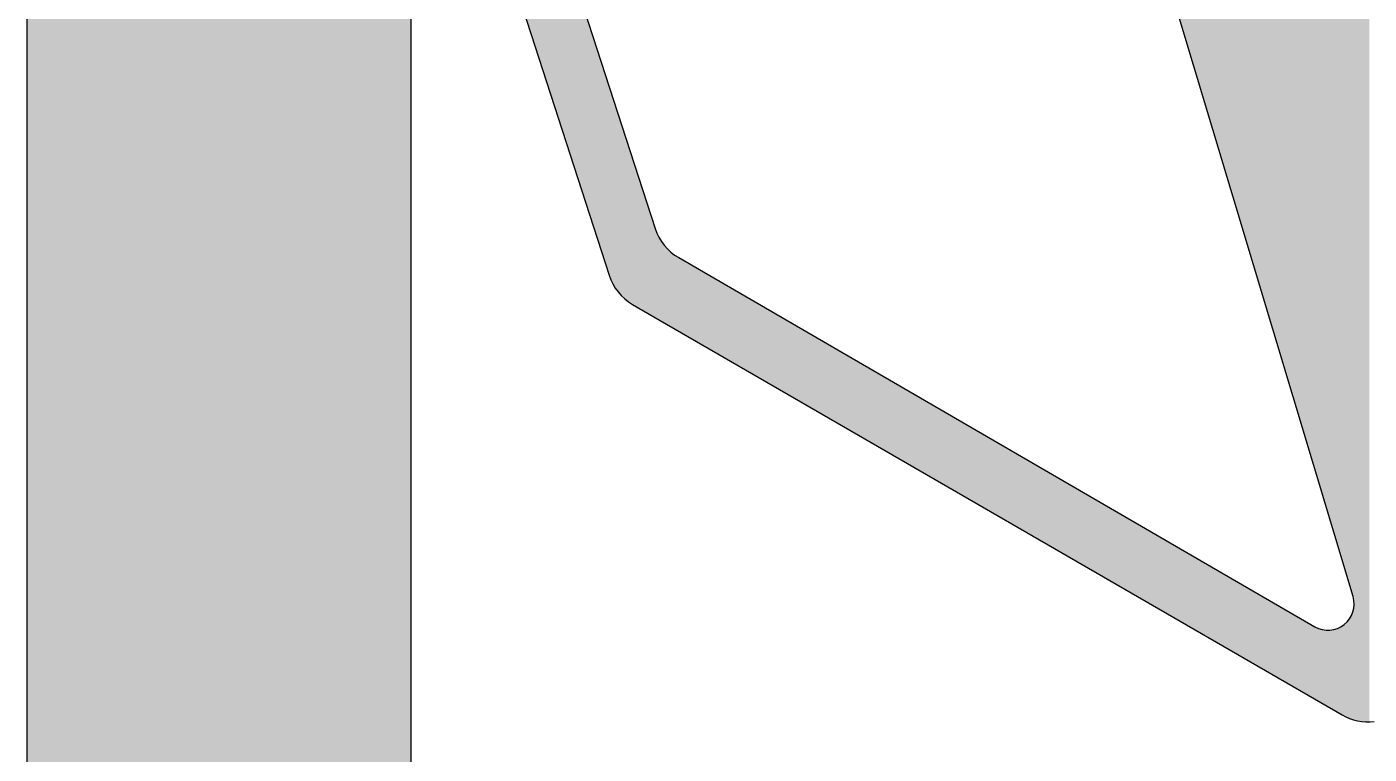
# Model space of a CAD drawing. Extents: x 181 to 485, y 440 to 775.
# Drawn here: x 205.9 to 257.2, y 500.9 to 528.6 of the extents above; entities that cross this region are included whole.
import ezdxf

# ---------------------------------------------------------------- set-up
doc = ezdxf.new("R2010")
doc.units = 0
doc.layers.add('LAYER_01', color=7, linetype='CONTINUOUS')

# ---------------------------------------------------------------- blocks, each defined once
blk = doc.blocks.new('*U1')
at = {"layer": 'LAYER_01', "linetype": 'CONTINUOUS'}
for points in [[(205.917, 587.752), (205.917, 594.965), (215.878, 440.369)], [(215.878, 440.369), (205.917, 594.965), (215.878, 564.22)], [(205.917, 440.369), (205.917, 587.752), (215.878, 440.369)], [(247.093, 538.373), (247.093, 567.659), (254.002, 515.373)], [(254.002, 515.373), (247.093, 567.659), (254.002, 544.658)], [(215.878, 440.369), (215.878, 564.22), (215.893, 440.369)], [(215.893, 440.369), (215.878, 564.22), (215.893, 564.174)], [(215.893, 440.369), (215.893, 564.174), (215.91, 440.369)], [(215.91, 440.369), (215.893, 564.174), (215.91, 564.129)], [(215.91, 440.369), (215.91, 564.129), (215.927, 440.369)], [(215.927, 440.369), (215.91, 564.129), (215.927, 564.084)], [(215.927, 440.369), (215.927, 564.084), (215.946, 440.369)], [(215.946, 440.369), (215.927, 564.084), (215.946, 564.04)], [(215.946, 440.369), (215.946, 564.04), (215.966, 440.369)], [(215.966, 440.369), (215.946, 564.04), (215.966, 563.996)], [(215.966, 440.369), (215.966, 563.996), (215.987, 440.369)], [(215.987, 440.369), (215.966, 563.996), (215.987, 563.952)], [(215.987, 440.369), (215.987, 563.952), (216.009, 440.369)], [(216.009, 440.369), (215.987, 563.952), (216.009, 563.908)], [(216.009, 440.369), (216.009, 563.908), (216.032, 440.369)], [(216.032, 440.369), (216.009, 563.908), (216.032, 563.865)], [(216.032, 440.369), (216.032, 563.865), (216.057, 440.369)], [(216.057, 440.369), (216.032, 563.865), (216.057, 563.822)], [(216.057, 440.369), (216.057, 563.822), (216.082, 440.369)], [(216.082, 440.369), (216.057, 563.822), (216.082, 563.78)], [(216.082, 440.369), (216.082, 563.78), (216.109, 440.369)], [(216.109, 440.369), (216.082, 563.78), (216.109, 563.739)], [(216.109, 440.369), (216.109, 563.739), (216.136, 440.369)], [(216.136, 440.369), (216.109, 563.739), (216.136, 563.698)], [(216.136, 440.369), (216.136, 563.698), (216.165, 440.369)], [(216.165, 440.369), (216.136, 563.698), (216.165, 563.657)], [(216.165, 440.369), (216.165, 563.657), (216.195, 440.369)], [(216.195, 440.369), (216.165, 563.657), (216.195, 563.618)], [(216.195, 440.369), (216.195, 563.618), (216.225, 440.369)], [(216.225, 440.369), (216.195, 563.618), (216.225, 563.579)], [(216.225, 440.369), (216.225, 563.579), (216.257, 440.369)], [(216.257, 440.369), (216.225, 563.579), (216.257, 563.541)], [(216.257, 440.369), (216.257, 563.541), (216.29, 440.369)], [(216.29, 440.369), (216.257, 563.541), (216.29, 563.503)], [(216.29, 440.369), (216.29, 563.503), (216.323, 440.369)], [(216.323, 440.369), (216.29, 563.503), (216.323, 563.467)], [(216.323, 440.369), (216.323, 563.467), (216.357, 440.369)], [(216.357, 440.369), (216.323, 563.467), (216.357, 563.431)], [(216.357, 440.369), (216.357, 563.431), (216.393, 440.369)], [(216.393, 440.369), (216.357, 563.431), (216.393, 563.396)], [(216.393, 440.369), (216.393, 563.396), (216.429, 440.369)], [(216.429, 440.369), (216.393, 563.396), (216.429, 563.362)], [(216.429, 440.369), (216.429, 563.362), (216.465, 440.369)], [(216.465, 440.369), (216.429, 563.362), (216.465, 563.33)], [(216.465, 440.369), (216.465, 563.33), (216.503, 440.369)], [(216.503, 440.369), (216.465, 563.33), (216.503, 563.298)], [(216.503, 440.369), (216.503, 563.298), (216.541, 440.369)], [(216.541, 440.369), (216.503, 563.298), (216.541, 563.267)], [(216.541, 440.369), (216.541, 563.267), (216.58, 440.369)], [(216.58, 440.369), (216.541, 563.267), (216.58, 563.237)], [(216.58, 440.369), (216.58, 563.237), (216.619, 440.369)], [(216.619, 440.369), (216.58, 563.237), (216.619, 563.208)], [(216.619, 440.369), (216.619, 563.208), (216.659, 440.369)], [(216.659, 440.369), (216.619, 563.208), (216.659, 563.18)], [(216.659, 440.369), (216.659, 563.18), (216.7, 440.369)], [(216.7, 440.369), (216.659, 563.18), (216.7, 563.153)], [(216.7, 440.369), (216.7, 563.153), (216.741, 440.369)], [(216.741, 440.369), (216.7, 563.153), (216.741, 563.128)], [(216.741, 440.369), (216.741, 563.128), (216.782, 440.369)], [(216.782, 440.369), (216.741, 563.128), (216.782, 563.103)], [(216.782, 440.369), (216.782, 563.103), (216.824, 440.369)], [(216.824, 440.369), (216.782, 563.103), (216.824, 563.08)], [(216.824, 440.369), (216.824, 563.08), (216.866, 440.369)], [(216.866, 440.369), (216.824, 563.08), (216.866, 563.057)], [(216.866, 440.369), (216.866, 563.057), (220.304, 440.369)], [(220.304, 440.369), (216.866, 563.057), (220.304, 561.291)], [(220.304, 440.369), (220.304, 550.709), (220.304, 440.369)], [(220.304, 440.369), (220.304, 550.709), (220.304, 550.691)], [(220.304, 440.369), (220.304, 550.691), (220.305, 440.369)], [(220.305, 440.369), (220.304, 550.691), (220.305, 550.672)], [(220.305, 440.369), (220.305, 550.672), (220.306, 440.369)], [(220.306, 440.369), (220.305, 550.672), (220.306, 550.654)], [(220.306, 440.369), (220.306, 550.654), (220.307, 440.369)], [(220.307, 440.369), (220.306, 550.654), (220.307, 550.636)], [(220.307, 440.369), (220.307, 550.636), (220.309, 440.369)], [(220.309, 440.369), (220.307, 550.636), (220.309, 550.618)], [(220.309, 440.369), (220.309, 550.618), (220.311, 440.369)], [(220.311, 440.369), (220.309, 550.618), (220.311, 550.6)], [(220.311, 440.369), (220.311, 550.6), (220.313, 440.369)], [(220.313, 440.369), (220.311, 550.6), (220.313, 550.582)], [(220.313, 440.369), (220.313, 550.582), (220.316, 440.369)], [(220.316, 440.369), (220.313, 550.582), (220.316, 550.564)], [(220.316, 440.369), (220.316, 550.564), (220.319, 440.369)], [(220.319, 440.369), (220.316, 550.564), (220.319, 550.546)], [(220.319, 440.369), (220.319, 550.546), (220.322, 440.369)], [(220.322, 440.369), (220.319, 550.546), (220.322, 550.528)], [(220.322, 440.369), (220.322, 550.528), (220.325, 440.369)], [(220.325, 440.369), (220.322, 550.528), (220.325, 550.511)], [(220.325, 440.369), (220.325, 550.511), (220.329, 440.369)], [(220.329, 440.369), (220.325, 550.511), (220.329, 550.494)], [(220.329, 440.369), (220.329, 550.494), (220.333, 440.369)], [(220.333, 440.369), (220.329, 550.494), (220.333, 550.476)], [(220.333, 440.369), (220.333, 550.476), (220.338, 440.369)], [(220.338, 440.369), (220.333, 550.476), (220.338, 550.459)], [(220.338, 440.369), (220.338, 550.459), (220.342, 440.369)], [(220.342, 440.369), (220.338, 550.459), (220.342, 550.443)], [(220.342, 440.369), (220.342, 550.443), (220.352, 440.369)], [(220.352, 440.369), (220.342, 550.443), (220.352, 550.409)], [(220.352, 440.369), (220.352, 550.409), (220.596, 440.369)], [(220.596, 440.369), (220.352, 550.409), (220.596, 455.048)], [(220.596, 455.048), (220.352, 550.409), (220.596, 536.115)], [(254.002, 515.373), (254.002, 544.658), (254.017, 515.324)], [(254.017, 515.324), (254.002, 544.658), (254.017, 544.612)], [(254.017, 515.324), (254.017, 544.612), (254.033, 515.271)], [(254.033, 515.271), (254.017, 544.612), (254.033, 544.565)], [(254.033, 515.271), (254.033, 544.565), (254.05, 515.214)], [(254.05, 515.214), (254.033, 544.565), (254.05, 544.519)], [(254.05, 515.214), (254.05, 544.519), (254.068, 515.153)], [(254.068, 515.153), (254.05, 544.519), (254.068, 544.472)], [(254.068, 515.153), (254.068, 544.472), (254.088, 515.088)], [(254.088, 515.088), (254.068, 544.472), (254.088, 544.427)], [(254.088, 515.088), (254.088, 544.427), (254.108, 515.018)], [(254.108, 515.018), (254.088, 544.427), (254.108, 544.381)], [(254.108, 515.018), (254.108, 544.381), (254.13, 514.945)], [(254.13, 514.945), (254.108, 544.381), (254.13, 544.336)], [(254.13, 514.945), (254.13, 544.336), (254.153, 514.868)], [(254.153, 514.868), (254.13, 544.336), (254.153, 544.291)], [(254.153, 514.868), (254.153, 544.291), (254.178, 514.787)], [(254.178, 514.787), (254.153, 544.291), (254.178, 544.247)], [(254.178, 514.787), (254.178, 544.247), (254.203, 514.702)], [(254.203, 514.702), (254.178, 544.247), (254.203, 544.203)], [(254.203, 514.702), (254.203, 544.203), (254.23, 514.613)], [(254.23, 514.613), (254.203, 544.203), (254.23, 544.16)], [(254.23, 514.613), (254.23, 544.16), (254.258, 514.521)], [(254.258, 514.521), (254.23, 544.16), (254.258, 544.118)], [(254.258, 514.521), (254.258, 544.118), (254.287, 514.424)], [(254.287, 514.424), (254.258, 544.118), (254.287, 544.076)], [(254.287, 514.424), (254.287, 544.076), (254.317, 514.324)], [(254.317, 514.324), (254.287, 544.076), (254.317, 544.035)], [(254.317, 514.324), (254.317, 544.035), (254.348, 514.221)], [(254.348, 514.221), (254.317, 544.035), (254.348, 543.994)], [(254.348, 514.221), (254.348, 543.994), (254.38, 514.114)], [(254.38, 514.114), (254.348, 543.994), (254.38, 543.955)], [(254.38, 514.114), (254.38, 543.955), (254.413, 514.004)], [(254.413, 514.004), (254.38, 543.955), (254.413, 543.916)], [(254.413, 514.004), (254.413, 543.916), (254.447, 513.891)], [(254.447, 513.891), (254.413, 543.916), (254.447, 543.878)], [(254.447, 513.891), (254.447, 543.878), (254.482, 513.774)], [(254.482, 513.774), (254.447, 543.878), (254.482, 543.841)], [(254.482, 513.774), (254.482, 543.841), (254.518, 513.655)], [(254.518, 513.655), (254.482, 543.841), (254.518, 543.805)], [(254.518, 513.655), (254.518, 543.805), (254.555, 513.533)], [(254.555, 513.533), (254.518, 543.805), (254.555, 543.77)], [(222.547, 536.423), (222.547, 543.636), (228.147, 519.138)], [(228.147, 519.138), (222.547, 543.636), (228.147, 526.351)], [(254.555, 513.533), (254.555, 543.77), (254.592, 513.408)], [(254.592, 513.408), (254.555, 543.77), (254.592, 543.736)], [(254.592, 513.408), (254.592, 543.736), (254.63, 513.28)], [(254.63, 513.28), (254.592, 543.736), (254.63, 543.703)], [(254.63, 513.28), (254.63, 543.703), (254.669, 513.15)], [(254.669, 513.15), (254.63, 543.703), (254.669, 543.671)], [(254.669, 513.15), (254.669, 543.671), (254.709, 513.018)], [(254.709, 513.018), (254.669, 543.671), (254.709, 543.64)], [(254.709, 513.018), (254.709, 543.64), (254.75, 512.883)], [(254.75, 512.883), (254.709, 543.64), (254.75, 543.61)], [(254.75, 512.883), (254.75, 543.61), (254.791, 512.747)], [(254.791, 512.747), (254.75, 543.61), (254.791, 543.581)], [(254.791, 512.747), (254.791, 543.581), (254.832, 512.608)], [(254.832, 512.608), (254.791, 543.581), (254.832, 543.554)], [(254.832, 512.608), (254.832, 543.554), (254.874, 512.468)], [(254.874, 512.468), (254.832, 543.554), (254.874, 543.527)], [(254.874, 512.468), (254.874, 543.527), (254.917, 512.327)], [(254.917, 512.327), (254.874, 543.527), (254.917, 543.502)], [(254.917, 512.327), (254.917, 543.502), (254.96, 512.184)], [(254.96, 512.184), (254.917, 543.502), (254.96, 543.478)], [(254.96, 512.184), (254.96, 543.478), (255.003, 512.039)], [(255.003, 512.039), (254.96, 543.478), (255.003, 543.455)], [(255.003, 512.039), (255.003, 543.455), (256.556, 506.868)], [(256.556, 506.868), (255.003, 543.455), (256.556, 542.657)], [(256.556, 506.868), (256.556, 542.657), (256.561, 506.851)], [(256.561, 506.851), (256.556, 542.657), (256.561, 542.654)], [(256.561, 506.851), (256.561, 542.654), (256.566, 506.834)], [(256.566, 506.834), (256.561, 542.654), (256.566, 542.652)], [(256.566, 506.834), (256.566, 542.652), (256.57, 506.817)], [(256.57, 506.817), (256.566, 542.652), (256.57, 542.65)], [(256.57, 506.817), (256.57, 542.65), (256.574, 506.799)], [(256.574, 506.799), (256.57, 542.65), (256.574, 542.647)], [(256.574, 506.799), (256.574, 542.647), (256.578, 506.782)], [(256.578, 506.782), (256.574, 542.647), (256.578, 542.645)], [(256.578, 506.782), (256.578, 542.645), (256.582, 506.764)], [(256.582, 506.764), (256.578, 542.645), (256.582, 542.644)], [(256.582, 506.764), (256.582, 542.644), (256.585, 506.746)], [(256.585, 506.746), (256.582, 542.644), (256.585, 542.642)], [(256.585, 506.746), (256.585, 542.642), (256.588, 506.728)], [(256.588, 506.728), (256.585, 542.642), (256.588, 542.641)], [(256.588, 506.728), (256.588, 542.641), (256.59, 506.71)], [(256.59, 506.71), (256.588, 542.641), (256.59, 542.639)], [(256.59, 506.71), (256.59, 542.639), (256.592, 506.692)], [(256.592, 506.692), (256.59, 542.639), (256.592, 542.638)], [(256.592, 506.692), (256.592, 542.638), (256.594, 506.674)], [(256.594, 506.674), (256.592, 542.638), (256.594, 542.637)], [(256.594, 506.674), (256.594, 542.637), (256.596, 506.655)], [(256.596, 506.655), (256.594, 542.637), (256.596, 542.636)], [(256.596, 506.655), (256.596, 542.636), (256.597, 506.637)], [(256.597, 506.637), (256.596, 542.636), (256.597, 542.636)], [(256.597, 506.637), (256.597, 542.636), (256.598, 506.618)], [(256.598, 506.618), (256.597, 542.636), (256.598, 542.635)], [(256.598, 506.618), (256.598, 542.635), (256.598, 506.599)], [(256.598, 506.599), (256.598, 542.635), (256.598, 542.635)], [(256.598, 506.599), (256.598, 542.635), (256.599, 506.581)], [(256.599, 506.581), (256.598, 542.635), (256.599, 542.635)], [(256.599, 502.154), (256.599, 542.635), (256.612, 502.15)], [(256.612, 502.15), (256.599, 542.635), (256.612, 542.628)], [(256.612, 502.15), (256.612, 542.628), (256.651, 502.14)], [(256.651, 502.14), (256.612, 542.628), (256.651, 542.608)], [(256.651, 502.14), (256.651, 542.608), (256.69, 502.131)], [(256.69, 502.131), (256.651, 542.608), (256.69, 542.588)], [(256.69, 502.131), (256.69, 542.588), (256.729, 502.122)], [(256.729, 502.122), (256.69, 542.588), (256.729, 542.568)], [(256.729, 502.122), (256.729, 542.568), (256.769, 502.114)], [(256.769, 502.114), (256.729, 542.568), (256.769, 542.548)], [(256.769, 502.114), (256.769, 542.548), (256.808, 502.107)], [(256.808, 502.107), (256.769, 542.548), (256.808, 542.527)], [(256.808, 502.107), (256.808, 542.527), (256.848, 502.101)], [(256.848, 502.101), (256.808, 542.527), (256.848, 542.507)], [(256.848, 502.101), (256.848, 542.507), (256.887, 502.096)], [(256.887, 502.096), (256.848, 542.507), (256.887, 542.487)], [(256.887, 502.096), (256.887, 542.487), (256.927, 502.091)], [(256.927, 502.091), (256.887, 542.487), (256.927, 542.466)], [(256.927, 502.091), (256.927, 542.466), (256.967, 502.087)], [(256.967, 502.087), (256.927, 542.466), (256.967, 542.446)], [(256.967, 502.087), (256.967, 542.446), (257.007, 502.084)], [(257.007, 502.084), (256.967, 542.446), (257.007, 542.425)], [(257.007, 502.084), (257.007, 542.425), (257.047, 502.082)], [(257.047, 502.082), (257.007, 542.425), (257.047, 542.405)], [(257.047, 502.082), (257.047, 542.405), (257.086, 502.08)], [(257.086, 502.08), (257.047, 542.405), (257.086, 542.384)], [(257.086, 502.08), (257.086, 542.384), (257.126, 502.08)], [(257.126, 502.08), (257.086, 542.384), (257.126, 542.364)], [(257.126, 502.08), (257.126, 542.364), (257.166, 502.08)], [(257.166, 502.08), (257.126, 542.364), (257.166, 542.343)], [(257.166, 502.08), (257.166, 542.343), (257.174, 502.08)], [(257.174, 502.08), (257.166, 542.343), (257.174, 542.339)], [(228.147, 519.138), (228.147, 526.351), (228.161, 519.095)], [(228.161, 519.095), (228.147, 526.351), (228.161, 526.307)], [(228.161, 519.095), (228.161, 526.307), (228.177, 519.053)], [(228.177, 519.053), (228.161, 526.307), (228.177, 526.259)], [(228.177, 519.053), (228.177, 526.259), (228.193, 519.01)], [(228.193, 519.01), (228.177, 526.259), (228.193, 526.209)], [(228.193, 519.01), (228.193, 526.209), (228.21, 518.969)], [(228.21, 518.969), (228.193, 526.209), (228.21, 526.155)], [(228.21, 518.969), (228.21, 526.155), (228.229, 518.927)], [(228.229, 518.927), (228.21, 526.155), (228.229, 526.099)], [(228.229, 518.927), (228.229, 526.099), (228.248, 518.886)], [(228.248, 518.886), (228.229, 526.099), (228.248, 526.039)], [(228.248, 518.886), (228.248, 526.039), (228.269, 518.845)], [(228.269, 518.845), (228.248, 526.039), (228.269, 525.976)], [(228.269, 518.845), (228.269, 525.976), (228.29, 518.804)], [(228.29, 518.804), (228.269, 525.976), (228.29, 525.91)], [(228.29, 518.804), (228.29, 525.91), (228.312, 518.764)], [(228.312, 518.764), (228.29, 525.91), (228.312, 525.842)], [(228.312, 518.764), (228.312, 525.842), (228.335, 518.724)], [(228.335, 518.724), (228.312, 525.842), (228.335, 525.77)], [(228.335, 518.724), (228.335, 525.77), (228.36, 518.685)], [(228.36, 518.685), (228.335, 525.77), (228.36, 525.695)], [(228.36, 518.685), (228.36, 525.695), (228.385, 518.646)], [(228.385, 518.646), (228.36, 525.695), (228.385, 525.617)], [(228.385, 518.646), (228.385, 525.617), (228.411, 518.608)], [(228.411, 518.608), (228.385, 525.617), (228.411, 525.537)], [(228.411, 518.608), (228.411, 525.537), (228.438, 518.57)], [(228.438, 518.57), (228.411, 525.537), (228.438, 525.454)], [(228.438, 518.57), (228.438, 525.454), (228.466, 518.533)], [(228.466, 518.533), (228.438, 525.454), (228.466, 525.368)], [(228.466, 518.533), (228.466, 525.368), (228.494, 518.497)], [(228.494, 518.497), (228.466, 525.368), (228.494, 525.279)], [(228.494, 518.497), (228.494, 525.279), (228.524, 518.461)], [(228.524, 518.461), (228.494, 525.279), (228.524, 525.188)], [(228.524, 518.461), (228.524, 525.188), (228.554, 518.426)], [(228.554, 518.426), (228.524, 525.188), (228.554, 525.094)], [(228.554, 518.426), (228.554, 525.094), (228.585, 518.392)], [(228.585, 518.392), (228.554, 525.094), (228.585, 524.998)], [(228.585, 518.392), (228.585, 524.998), (228.617, 518.358)], [(228.617, 518.358), (228.585, 524.998), (228.617, 524.9)], [(228.617, 518.358), (228.617, 524.9), (228.65, 518.326)], [(228.65, 518.326), (228.617, 524.9), (228.65, 524.799)], [(228.65, 518.326), (228.65, 524.799), (228.683, 518.294)], [(228.683, 518.294), (228.65, 524.799), (228.683, 524.696)], [(228.683, 518.294), (228.683, 524.696), (228.717, 518.263)], [(228.717, 518.263), (228.683, 524.696), (228.717, 524.591)], [(228.717, 518.263), (228.717, 524.591), (228.752, 518.232)], [(228.752, 518.232), (228.717, 524.591), (228.752, 524.484)], [(228.752, 518.232), (228.752, 524.484), (228.787, 518.203)], [(228.787, 518.203), (228.752, 524.484), (228.787, 524.376)], [(228.787, 518.203), (228.787, 524.376), (228.823, 518.174)], [(228.823, 518.174), (228.787, 524.376), (228.823, 524.265)], [(228.823, 518.174), (228.823, 524.265), (228.859, 518.147)], [(228.859, 518.147), (228.823, 524.265), (228.859, 524.153)], [(228.859, 518.147), (228.859, 524.153), (228.896, 518.12)], [(228.896, 518.12), (228.859, 524.153), (228.896, 524.039)], [(228.896, 518.12), (228.896, 524.039), (228.934, 518.094)], [(228.934, 518.094), (228.896, 524.039), (228.934, 523.924)], [(228.934, 518.094), (228.934, 523.924), (228.971, 518.07)], [(228.971, 518.07), (228.934, 523.924), (228.971, 523.807)], [(228.971, 518.07), (228.971, 523.807), (229.01, 518.046)], [(229.01, 518.046), (228.971, 523.807), (229.01, 523.689)], [(229.01, 518.046), (229.01, 523.689), (229.048, 518.023)], [(229.048, 518.023), (229.01, 523.689), (229.048, 523.57)], [(229.048, 518.023), (229.048, 523.57), (229.907, 517.526)], [(229.907, 517.526), (229.048, 523.57), (229.907, 520.919)], [(229.907, 517.526), (229.907, 520.919), (229.921, 517.518)], [(229.921, 517.518), (229.907, 520.919), (229.921, 520.876)], [(229.921, 517.518), (229.921, 520.876), (229.937, 517.509)], [(229.937, 517.509), (229.921, 520.876), (229.937, 520.834)], [(229.937, 517.509), (229.937, 520.834), (229.953, 517.499)], [(229.953, 517.499), (229.937, 520.834), (229.953, 520.792)], [(229.953, 517.499), (229.953, 520.792), (229.97, 517.489)], [(229.97, 517.489), (229.953, 520.792), (229.97, 520.75)], [(229.97, 517.489), (229.97, 520.75), (229.989, 517.479)], [(229.989, 517.479), (229.97, 520.75), (229.989, 520.708)], [(229.989, 517.479), (229.989, 520.708), (230.008, 517.467)], [(230.008, 517.467), (229.989, 520.708), (230.008, 520.667)], [(230.008, 517.467), (230.008, 520.667), (230.028, 517.456)], [(230.028, 517.456), (230.008, 520.667), (230.028, 520.626)], [(230.028, 517.456), (230.028, 520.626), (230.05, 517.443)], [(230.05, 517.443), (230.028, 520.626), (230.05, 520.585)], [(230.05, 517.443), (230.05, 520.585), (230.072, 517.431)], [(230.072, 517.431), (230.05, 520.585), (230.072, 520.545)], [(230.072, 517.431), (230.072, 520.545), (230.095, 517.417)], [(230.095, 517.417), (230.072, 520.545), (230.095, 520.506)], [(230.095, 517.417), (230.095, 520.506), (230.119, 517.403)], [(230.119, 517.403), (230.095, 520.506), (230.119, 520.466)], [(230.119, 517.403), (230.119, 520.466), (230.144, 517.389)], [(230.144, 517.389), (230.119, 520.466), (230.144, 520.428)], [(230.144, 517.389), (230.144, 520.428), (230.17, 517.374)], [(230.17, 517.374), (230.144, 520.428), (230.17, 520.389)], [(230.17, 517.374), (230.17, 520.389), (230.197, 517.358)], [(230.197, 517.358), (230.17, 520.389), (230.197, 520.352)], [(230.197, 517.358), (230.197, 520.352), (230.225, 517.342)], [(230.225, 517.342), (230.197, 520.352), (230.225, 520.315)], [(230.225, 517.342), (230.225, 520.315), (230.254, 517.325)], [(230.254, 517.325), (230.225, 520.315), (230.254, 520.279)], [(230.254, 517.325), (230.254, 520.279), (230.283, 517.308)], [(230.283, 517.308), (230.254, 520.279), (230.283, 520.243)], [(230.283, 517.308), (230.283, 520.243), (230.313, 517.291)], [(230.313, 517.291), (230.283, 520.243), (230.313, 520.208)], [(230.313, 517.291), (230.313, 520.208), (230.345, 517.273)], [(230.345, 517.273), (230.313, 520.208), (230.345, 520.174)], [(230.345, 517.273), (230.345, 520.174), (230.376, 517.254)], [(230.376, 517.254), (230.345, 520.174), (230.376, 520.14)], [(230.376, 517.254), (230.376, 520.14), (230.409, 517.236)], [(230.409, 517.236), (230.376, 520.14), (230.409, 520.108)], [(230.409, 517.236), (230.409, 520.108), (230.442, 517.216)], [(230.442, 517.216), (230.409, 520.108), (230.442, 520.076)], [(230.442, 517.216), (230.442, 520.076), (230.476, 517.197)], [(230.476, 517.197), (230.442, 520.076), (230.476, 520.045)], [(230.476, 517.197), (230.476, 520.045), (230.511, 517.177)], [(230.511, 517.177), (230.476, 520.045), (230.511, 520.014)], [(230.511, 517.177), (230.511, 520.014), (230.546, 517.156)], [(230.546, 517.156), (230.511, 520.014), (230.546, 519.985)], [(230.546, 517.156), (230.546, 519.985), (230.582, 517.136)], [(230.582, 517.136), (230.546, 519.985), (230.582, 519.957)], [(230.582, 517.136), (230.582, 519.957), (230.618, 517.115)], [(230.618, 517.115), (230.582, 519.957), (230.618, 519.929)], [(230.618, 517.115), (230.618, 519.929), (230.655, 517.093)], [(230.655, 517.093), (230.618, 519.929), (230.655, 519.902)], [(230.655, 517.093), (230.655, 519.902), (230.692, 517.072)], [(230.692, 517.072), (230.655, 519.902), (230.692, 519.877)], [(230.692, 517.072), (230.692, 519.877), (230.73, 517.05)], [(230.73, 517.05), (230.692, 519.877), (230.73, 519.852)], [(230.73, 517.05), (230.73, 519.852), (230.768, 517.028)], [(230.768, 517.028), (230.73, 519.852), (230.768, 519.828)], [(230.768, 517.028), (230.768, 519.828), (230.806, 517.006)], [(230.806, 517.006), (230.768, 519.828), (230.806, 519.805)], [(230.806, 517.006), (230.806, 519.805), (255.097, 502.951)], [(255.097, 502.951), (230.806, 519.805), (255.097, 505.715)], [(256.581, 502.159), (256.577, 506.373), (256.581, 506.392)], [(256.584, 502.158), (256.581, 506.392), (256.584, 506.41)], [(256.581, 502.159), (256.581, 506.392), (256.584, 502.158)], [(256.587, 502.157), (256.584, 506.41), (256.587, 506.429)], [(256.584, 502.158), (256.584, 506.41), (256.587, 502.157)], [(256.59, 502.157), (256.587, 506.429), (256.59, 506.448)], [(256.587, 502.157), (256.587, 506.429), (256.59, 502.157)], [(256.592, 502.156), (256.59, 506.448), (256.592, 506.467)], [(256.59, 502.157), (256.59, 506.448), (256.592, 502.156)], [(256.594, 502.155), (256.592, 506.467), (256.594, 506.486)], [(256.592, 502.156), (256.592, 506.467), (256.594, 502.155)], [(256.596, 502.155), (256.594, 506.486), (256.596, 506.505)], [(256.594, 502.155), (256.594, 506.486), (256.596, 502.155)], [(256.597, 502.155), (256.596, 506.505), (256.597, 506.524)], [(256.596, 502.155), (256.596, 506.505), (256.597, 502.155)], [(256.598, 502.154), (256.597, 506.524), (256.598, 506.543)], [(256.597, 502.155), (256.597, 506.524), (256.598, 502.154)], [(256.599, 502.154), (256.598, 506.562), (256.599, 506.581)], [(256.598, 502.154), (256.598, 506.543), (256.598, 506.562)], [(256.598, 502.154), (256.598, 506.562), (256.599, 502.154)], [(256.598, 502.154), (256.598, 506.543), (256.598, 502.154)], [(256.312, 502.259), (256.299, 505.866), (256.312, 505.879)], [(256.324, 502.253), (256.312, 505.88), (256.324, 505.892)], [(256.312, 502.258), (256.312, 505.879), (256.312, 505.88)], [(256.312, 502.258), (256.312, 505.88), (256.324, 502.253)], [(256.312, 502.259), (256.312, 505.879), (256.312, 502.258)], [(256.337, 502.248), (256.324, 505.892), (256.337, 505.906)], [(256.324, 502.253), (256.324, 505.892), (256.337, 502.248)], [(256.349, 502.242), (256.337, 505.906), (256.349, 505.919)], [(256.337, 502.248), (256.337, 505.906), (256.349, 502.242)], [(256.361, 502.237), (256.349, 505.919), (256.361, 505.933)], [(256.349, 502.242), (256.349, 505.919), (256.349, 502.242)], [(256.349, 502.242), (256.349, 505.919), (256.349, 505.919)], [(256.349, 502.242), (256.349, 505.919), (256.361, 502.237)], [(256.373, 502.232), (256.361, 505.933), (256.373, 505.948)], [(256.361, 502.237), (256.361, 505.933), (256.373, 502.232)], [(256.384, 502.227), (256.373, 505.948), (256.384, 505.962)], [(256.373, 502.232), (256.373, 505.948), (256.384, 502.227)], [(256.385, 502.227), (256.384, 505.962), (256.385, 505.963)], [(256.384, 502.227), (256.384, 505.962), (256.385, 502.227)], [(256.396, 502.223), (256.385, 505.963), (256.396, 505.977)], [(256.385, 502.227), (256.385, 505.963), (256.396, 502.223)], [(256.407, 502.219), (256.396, 505.977), (256.407, 505.992)], [(256.396, 502.223), (256.396, 505.977), (256.407, 502.219)], [(256.418, 502.214), (256.407, 505.992), (256.418, 506.007)], [(256.407, 502.219), (256.407, 505.992), (256.418, 502.214)], [(256.422, 502.212), (256.418, 506.007), (256.422, 506.014)], [(256.418, 502.214), (256.418, 506.007), (256.422, 502.212)], [(256.429, 502.21), (256.422, 506.014), (256.429, 506.023)], [(256.422, 502.212), (256.422, 506.014), (256.429, 502.21)], [(256.439, 502.206), (256.429, 506.023), (256.439, 506.038)], [(256.429, 502.21), (256.429, 506.023), (256.439, 502.206)], [(256.449, 502.203), (256.439, 506.038), (256.449, 506.054)], [(256.439, 502.206), (256.439, 506.038), (256.449, 502.203)], [(256.459, 502.199), (256.449, 506.054), (256.459, 506.071)], [(256.449, 502.203), (256.449, 506.054), (256.459, 502.199)], [(256.46, 502.199), (256.459, 506.071), (256.46, 506.072)], [(256.459, 502.199), (256.459, 506.071), (256.46, 502.199)], [(256.468, 502.196), (256.46, 506.072), (256.468, 506.087)], [(256.46, 502.199), (256.46, 506.072), (256.468, 502.196)], [(256.478, 502.192), (256.468, 506.087), (256.478, 506.104)], [(256.468, 502.196), (256.468, 506.087), (256.478, 502.192)], [(256.487, 502.189), (256.478, 506.104), (256.487, 506.121)], [(256.478, 502.192), (256.478, 506.104), (256.487, 502.189)], [(256.495, 502.186), (256.487, 506.121), (256.495, 506.138)], [(256.487, 502.189), (256.487, 506.121), (256.495, 502.186)], [(256.497, 502.185), (256.495, 506.138), (256.497, 506.142)], [(256.495, 502.186), (256.495, 506.138), (256.497, 502.185)], [(256.503, 502.183), (256.497, 506.142), (256.503, 506.155)], [(256.497, 502.185), (256.497, 506.142), (256.503, 502.183)], [(256.511, 502.181), (256.503, 506.155), (256.511, 506.172)], [(256.503, 502.183), (256.503, 506.155), (256.511, 502.181)], [(256.519, 502.178), (256.511, 506.172), (256.519, 506.19)], [(256.511, 502.181), (256.511, 506.172), (256.519, 502.178)], [(256.526, 502.176), (256.519, 506.19), (256.526, 506.208)], [(256.519, 502.178), (256.519, 506.19), (256.526, 502.176)], [(256.533, 502.174), (256.526, 506.208), (256.533, 506.225)], [(256.526, 502.176), (256.526, 506.208), (256.533, 502.174)], [(256.535, 502.173), (256.533, 506.225), (256.535, 506.231)], [(256.533, 502.174), (256.533, 506.225), (256.535, 502.173)], [(256.54, 502.171), (256.535, 506.231), (256.54, 506.243)], [(256.535, 502.173), (256.535, 506.231), (256.54, 502.171)], [(256.546, 502.17), (256.54, 506.243), (256.546, 506.262)], [(256.54, 502.171), (256.54, 506.243), (256.546, 502.17)], [(256.552, 502.168), (256.546, 506.262), (256.552, 506.28)], [(256.546, 502.17), (256.546, 506.262), (256.552, 502.168)], [(256.558, 502.166), (256.552, 506.28), (256.558, 506.298)], [(256.552, 502.168), (256.552, 506.28), (256.558, 502.166)], [(256.563, 502.164), (256.558, 506.298), (256.563, 506.317)], [(256.558, 502.166), (256.558, 506.298), (256.563, 502.164)], [(256.568, 502.163), (256.563, 506.317), (256.568, 506.335)], [(256.563, 502.164), (256.563, 506.317), (256.568, 502.163)], [(256.573, 502.162), (256.568, 506.335), (256.573, 506.354)], [(256.568, 502.163), (256.568, 506.335), (256.573, 502.162)], [(256.574, 502.161), (256.573, 506.354), (256.574, 506.359)], [(256.573, 502.162), (256.573, 506.354), (256.574, 502.161)], [(256.577, 502.16), (256.574, 506.359), (256.577, 506.373)], [(256.574, 502.161), (256.574, 506.359), (256.577, 502.16)], [(256.577, 502.16), (256.577, 506.373), (256.581, 502.159)], [(255.097, 502.951), (255.097, 505.715), (255.112, 502.942)], [(255.112, 502.942), (255.097, 505.715), (255.112, 505.707)], [(255.112, 502.942), (255.112, 505.707), (255.128, 502.933)], [(255.128, 502.933), (255.112, 505.707), (255.128, 505.698)], [(255.128, 502.933), (255.128, 505.698), (255.143, 502.924)], [(255.143, 502.924), (255.128, 505.698), (255.143, 505.69)], [(255.143, 502.924), (255.143, 505.69), (255.159, 502.914)], [(255.159, 502.914), (255.143, 505.69), (255.159, 505.682)], [(255.159, 502.914), (255.159, 505.682), (255.176, 502.905)], [(255.176, 502.905), (255.159, 505.682), (255.176, 505.674)], [(255.176, 502.905), (255.176, 505.674), (255.192, 502.895)], [(255.192, 502.895), (255.176, 505.674), (255.192, 505.667)], [(255.192, 502.895), (255.192, 505.667), (255.209, 502.886)], [(255.209, 502.886), (255.192, 505.667), (255.209, 505.66)], [(255.209, 502.886), (255.209, 505.66), (255.226, 502.876)], [(255.226, 502.876), (255.209, 505.66), (255.226, 505.653)], [(255.226, 502.876), (255.226, 505.653), (255.243, 502.866)], [(255.243, 502.866), (255.226, 505.653), (255.243, 505.646)], [(255.243, 502.866), (255.243, 505.646), (255.26, 502.856)], [(255.26, 502.856), (255.243, 505.646), (255.26, 505.64)], [(255.26, 502.856), (255.26, 505.64), (255.277, 502.846)], [(255.277, 502.846), (255.26, 505.64), (255.277, 505.634)], [(255.277, 502.846), (255.277, 505.634), (255.295, 502.836)], [(255.295, 502.836), (255.277, 505.634), (255.295, 505.628)], [(255.295, 502.836), (255.295, 505.628), (255.313, 502.826)], [(255.313, 502.826), (255.295, 505.628), (255.313, 505.622)], [(255.313, 502.826), (255.313, 505.622), (255.331, 502.815)], [(255.331, 502.815), (255.313, 505.622), (255.331, 505.617)], [(255.331, 502.815), (255.331, 505.617), (255.349, 502.805)], [(255.349, 502.805), (255.331, 505.617), (255.349, 505.612)], [(255.349, 502.805), (255.349, 505.612), (255.367, 502.794)], [(255.367, 502.794), (255.349, 505.612), (255.367, 505.608)], [(255.367, 502.794), (255.367, 505.608), (255.385, 502.784)], [(255.385, 502.784), (255.367, 505.608), (255.385, 505.604)], [(255.385, 502.784), (255.385, 505.604), (255.404, 502.773)], [(255.404, 502.773), (255.385, 505.604), (255.404, 505.6)], [(255.404, 502.773), (255.404, 505.6), (255.422, 502.762)], [(255.422, 502.762), (255.404, 505.6), (255.422, 505.596)], [(255.422, 502.762), (255.422, 505.596), (255.441, 502.752)], [(255.441, 502.752), (255.422, 505.596), (255.441, 505.593)], [(255.441, 502.752), (255.441, 505.593), (255.46, 502.741)], [(255.46, 502.741), (255.441, 505.593), (255.46, 505.59)], [(255.46, 502.741), (255.46, 505.59), (255.479, 502.73)], [(255.479, 502.73), (255.46, 505.59), (255.479, 505.588)], [(255.479, 502.73), (255.479, 505.588), (255.498, 502.719)], [(255.498, 502.719), (255.479, 505.588), (255.498, 505.586)], [(255.498, 502.719), (255.498, 505.586), (255.517, 502.708)], [(255.517, 502.708), (255.498, 505.586), (255.517, 505.584)], [(255.517, 502.708), (255.517, 505.584), (255.536, 502.697)], [(255.536, 502.697), (255.517, 505.584), (255.536, 505.582)], [(255.536, 502.697), (255.536, 505.582), (255.555, 502.686)], [(255.555, 502.686), (255.536, 505.582), (255.555, 505.581)], [(255.555, 502.686), (255.555, 505.581), (255.574, 502.675)], [(255.574, 502.675), (255.555, 505.581), (255.574, 505.581)], [(255.574, 502.675), (255.574, 505.581), (255.593, 502.663)], [(255.593, 502.663), (255.574, 505.581), (255.593, 505.581)], [(255.593, 502.663), (255.593, 505.581), (255.612, 502.652)], [(255.612, 502.652), (255.593, 505.581), (255.612, 505.581)], [(255.612, 502.652), (255.612, 505.581), (255.632, 502.641)], [(255.632, 502.641), (255.612, 505.581), (255.632, 505.581)], [(255.651, 502.63), (255.632, 505.581), (255.651, 505.582)], [(255.632, 502.641), (255.632, 505.581), (255.651, 502.63)], [(255.67, 502.619), (255.651, 505.582), (255.67, 505.583)], [(255.651, 502.63), (255.651, 505.582), (255.67, 502.619)], [(255.689, 502.608), (255.67, 505.583), (255.689, 505.585)], [(255.67, 502.619), (255.67, 505.583), (255.689, 502.608)], [(255.708, 502.597), (255.689, 505.585), (255.708, 505.587)], [(255.689, 502.608), (255.689, 505.585), (255.708, 502.597)], [(255.727, 502.586), (255.708, 505.587), (255.727, 505.589)], [(255.708, 502.597), (255.708, 505.587), (255.727, 502.586)], [(255.746, 502.575), (255.727, 505.589), (255.746, 505.591)], [(255.727, 502.586), (255.727, 505.589), (255.746, 502.575)], [(255.765, 502.564), (255.746, 505.591), (255.765, 505.594)], [(255.746, 502.575), (255.746, 505.591), (255.765, 502.564)], [(255.784, 502.553), (255.765, 505.594), (255.784, 505.598)], [(255.765, 502.564), (255.765, 505.594), (255.784, 502.553)], [(255.803, 502.542), (255.784, 505.598), (255.803, 505.602)], [(255.784, 502.553), (255.784, 505.598), (255.803, 502.542)], [(255.822, 502.531), (255.803, 505.602), (255.822, 505.606)], [(255.803, 502.542), (255.803, 505.602), (255.822, 502.531)], [(255.84, 502.52), (255.822, 505.606), (255.84, 505.61)], [(255.822, 502.531), (255.822, 505.606), (255.84, 502.52)], [(255.859, 502.51), (255.84, 505.61), (255.859, 505.615)], [(255.84, 502.52), (255.84, 505.61), (255.859, 502.51)], [(255.877, 502.499), (255.859, 505.615), (255.877, 505.62)], [(255.859, 502.51), (255.859, 505.615), (255.877, 502.499)], [(255.895, 502.489), (255.877, 505.62), (255.895, 505.626)], [(255.877, 502.499), (255.877, 505.62), (255.895, 502.489)], [(255.913, 502.478), (255.895, 505.626), (255.913, 505.631)], [(255.895, 502.489), (255.895, 505.626), (255.913, 502.478)], [(255.931, 502.468), (255.913, 505.631), (255.931, 505.637)], [(255.913, 502.478), (255.913, 505.631), (255.931, 502.468)], [(255.949, 502.458), (255.931, 505.637), (255.949, 505.644)], [(255.931, 502.468), (255.931, 505.637), (255.949, 502.458)], [(255.967, 502.447), (255.949, 505.644), (255.967, 505.651)], [(255.949, 502.458), (255.949, 505.644), (255.967, 502.447)], [(255.984, 502.437), (255.967, 505.651), (255.984, 505.658)], [(255.967, 502.447), (255.967, 505.651), (255.984, 502.437)], [(256.001, 502.427), (255.984, 505.658), (256.001, 505.665)], [(255.984, 502.437), (255.984, 505.658), (256.001, 502.427)], [(256.018, 502.418), (256.001, 505.665), (256.018, 505.673)], [(256.001, 502.427), (256.001, 505.665), (256.018, 502.418)], [(256.035, 502.408), (256.018, 505.673), (256.035, 505.681)], [(256.018, 502.418), (256.018, 505.673), (256.035, 502.408)], [(256.051, 502.398), (256.035, 505.681), (256.051, 505.689)], [(256.035, 502.408), (256.035, 505.681), (256.051, 502.398)], [(256.068, 502.389), (256.051, 505.689), (256.068, 505.697)], [(256.051, 502.398), (256.051, 505.689), (256.068, 502.389)], [(256.084, 502.379), (256.068, 505.697), (256.084, 505.706)], [(256.068, 502.389), (256.068, 505.697), (256.084, 502.379)], [(256.1, 502.37), (256.084, 505.706), (256.1, 505.715)], [(256.084, 502.379), (256.084, 505.706), (256.1, 502.37)], [(256.116, 502.361), (256.1, 505.715), (256.116, 505.724)], [(256.1, 502.37), (256.1, 505.715), (256.116, 502.361)], [(256.131, 502.352), (256.116, 505.724), (256.131, 505.734)], [(256.116, 502.361), (256.116, 505.724), (256.131, 502.352)], [(256.137, 502.349), (256.131, 505.734), (256.137, 505.738)], [(256.131, 502.352), (256.131, 505.734), (256.137, 502.349)], [(256.146, 502.344), (256.137, 505.738), (256.146, 505.744)], [(256.137, 502.349), (256.137, 505.738), (256.146, 502.344)], [(256.161, 502.335), (256.146, 505.744), (256.161, 505.754)], [(256.146, 502.344), (256.146, 505.744), (256.161, 502.335)], [(256.172, 502.329), (256.161, 505.754), (256.172, 505.761)], [(256.161, 502.335), (256.161, 505.754), (256.172, 502.329)], [(256.176, 502.327), (256.172, 505.761), (256.176, 505.764)], [(256.172, 502.329), (256.172, 505.761), (256.176, 502.327)], [(256.19, 502.319), (256.176, 505.764), (256.19, 505.774)], [(256.176, 502.327), (256.176, 505.764), (256.19, 502.319)], [(256.204, 502.311), (256.19, 505.774), (256.204, 505.785)], [(256.19, 502.319), (256.19, 505.774), (256.204, 502.311)], [(256.206, 502.311), (256.204, 505.785), (256.206, 505.786)], [(256.204, 502.311), (256.204, 505.785), (256.206, 502.311)], [(256.218, 502.304), (256.206, 505.786), (256.218, 505.796)], [(256.206, 502.311), (256.206, 505.786), (256.218, 502.304)], [(256.232, 502.297), (256.218, 505.796), (256.232, 505.807)], [(256.218, 502.304), (256.218, 505.796), (256.232, 502.297)], [(256.241, 502.293), (256.232, 505.807), (256.241, 505.814)], [(256.232, 502.297), (256.232, 505.807), (256.241, 502.293)], [(256.246, 502.29), (256.241, 505.814), (256.246, 505.818)], [(256.241, 502.293), (256.241, 505.814), (256.246, 502.29)], [(256.259, 502.284), (256.246, 505.818), (256.259, 505.83)], [(256.246, 502.29), (256.246, 505.818), (256.259, 502.284)], [(256.273, 502.277), (256.259, 505.83), (256.273, 505.842)], [(256.259, 502.284), (256.259, 505.83), (256.273, 502.277)], [(256.277, 502.275), (256.273, 505.842), (256.277, 505.845)], [(256.273, 502.277), (256.273, 505.842), (256.277, 502.275)], [(256.286, 502.271), (256.277, 505.845), (256.286, 505.854)], [(256.277, 502.275), (256.277, 505.845), (256.286, 502.271)], [(256.299, 502.265), (256.286, 505.854), (256.299, 505.866)], [(256.286, 502.271), (256.286, 505.854), (256.299, 502.265)], [(256.299, 502.265), (256.299, 505.866), (256.312, 502.259)]]:
    blk.add_solid(points, dxfattribs=at)

msp = doc.modelspace()

# ---------------------------------------------------------------- linework, layer by layer
at = {"layer": 'LAYER_01'}
for p, q in [((205.917, 587.752), (205.917, 440.369)), ((220.352, 550.409), (229.907, 520.919)), ((256.556, 506.868), (247.093, 538.373)), ((220.596, 455.048), (220.596, 536.115)), ((222.547, 536.423), (228.147, 519.138)), ((230.806, 519.805), (255.097, 505.715)), ((229.048, 518.023), (256.137, 502.349))]:
    msp.add_line(p, q, dxfattribs=at)
for centre, radius, start, end in [((231.81, 521.535), 2, 197.9517, 239.8845), ((230.05, 519.754), 2, 197.9517, 239.9456), ((255.599, 506.58), 1, 239.8845, 16.7183), ((257.139, 504.08), 2, 239.9456, 276.4055)]:
    msp.add_arc(centre, radius, start, end, dxfattribs=at)

# ---------------------------------------------------------------- block references
msp.add_blockref('*U1', (0, 0), dxfattribs=at)

doc.saveas('drawing.dxf')
